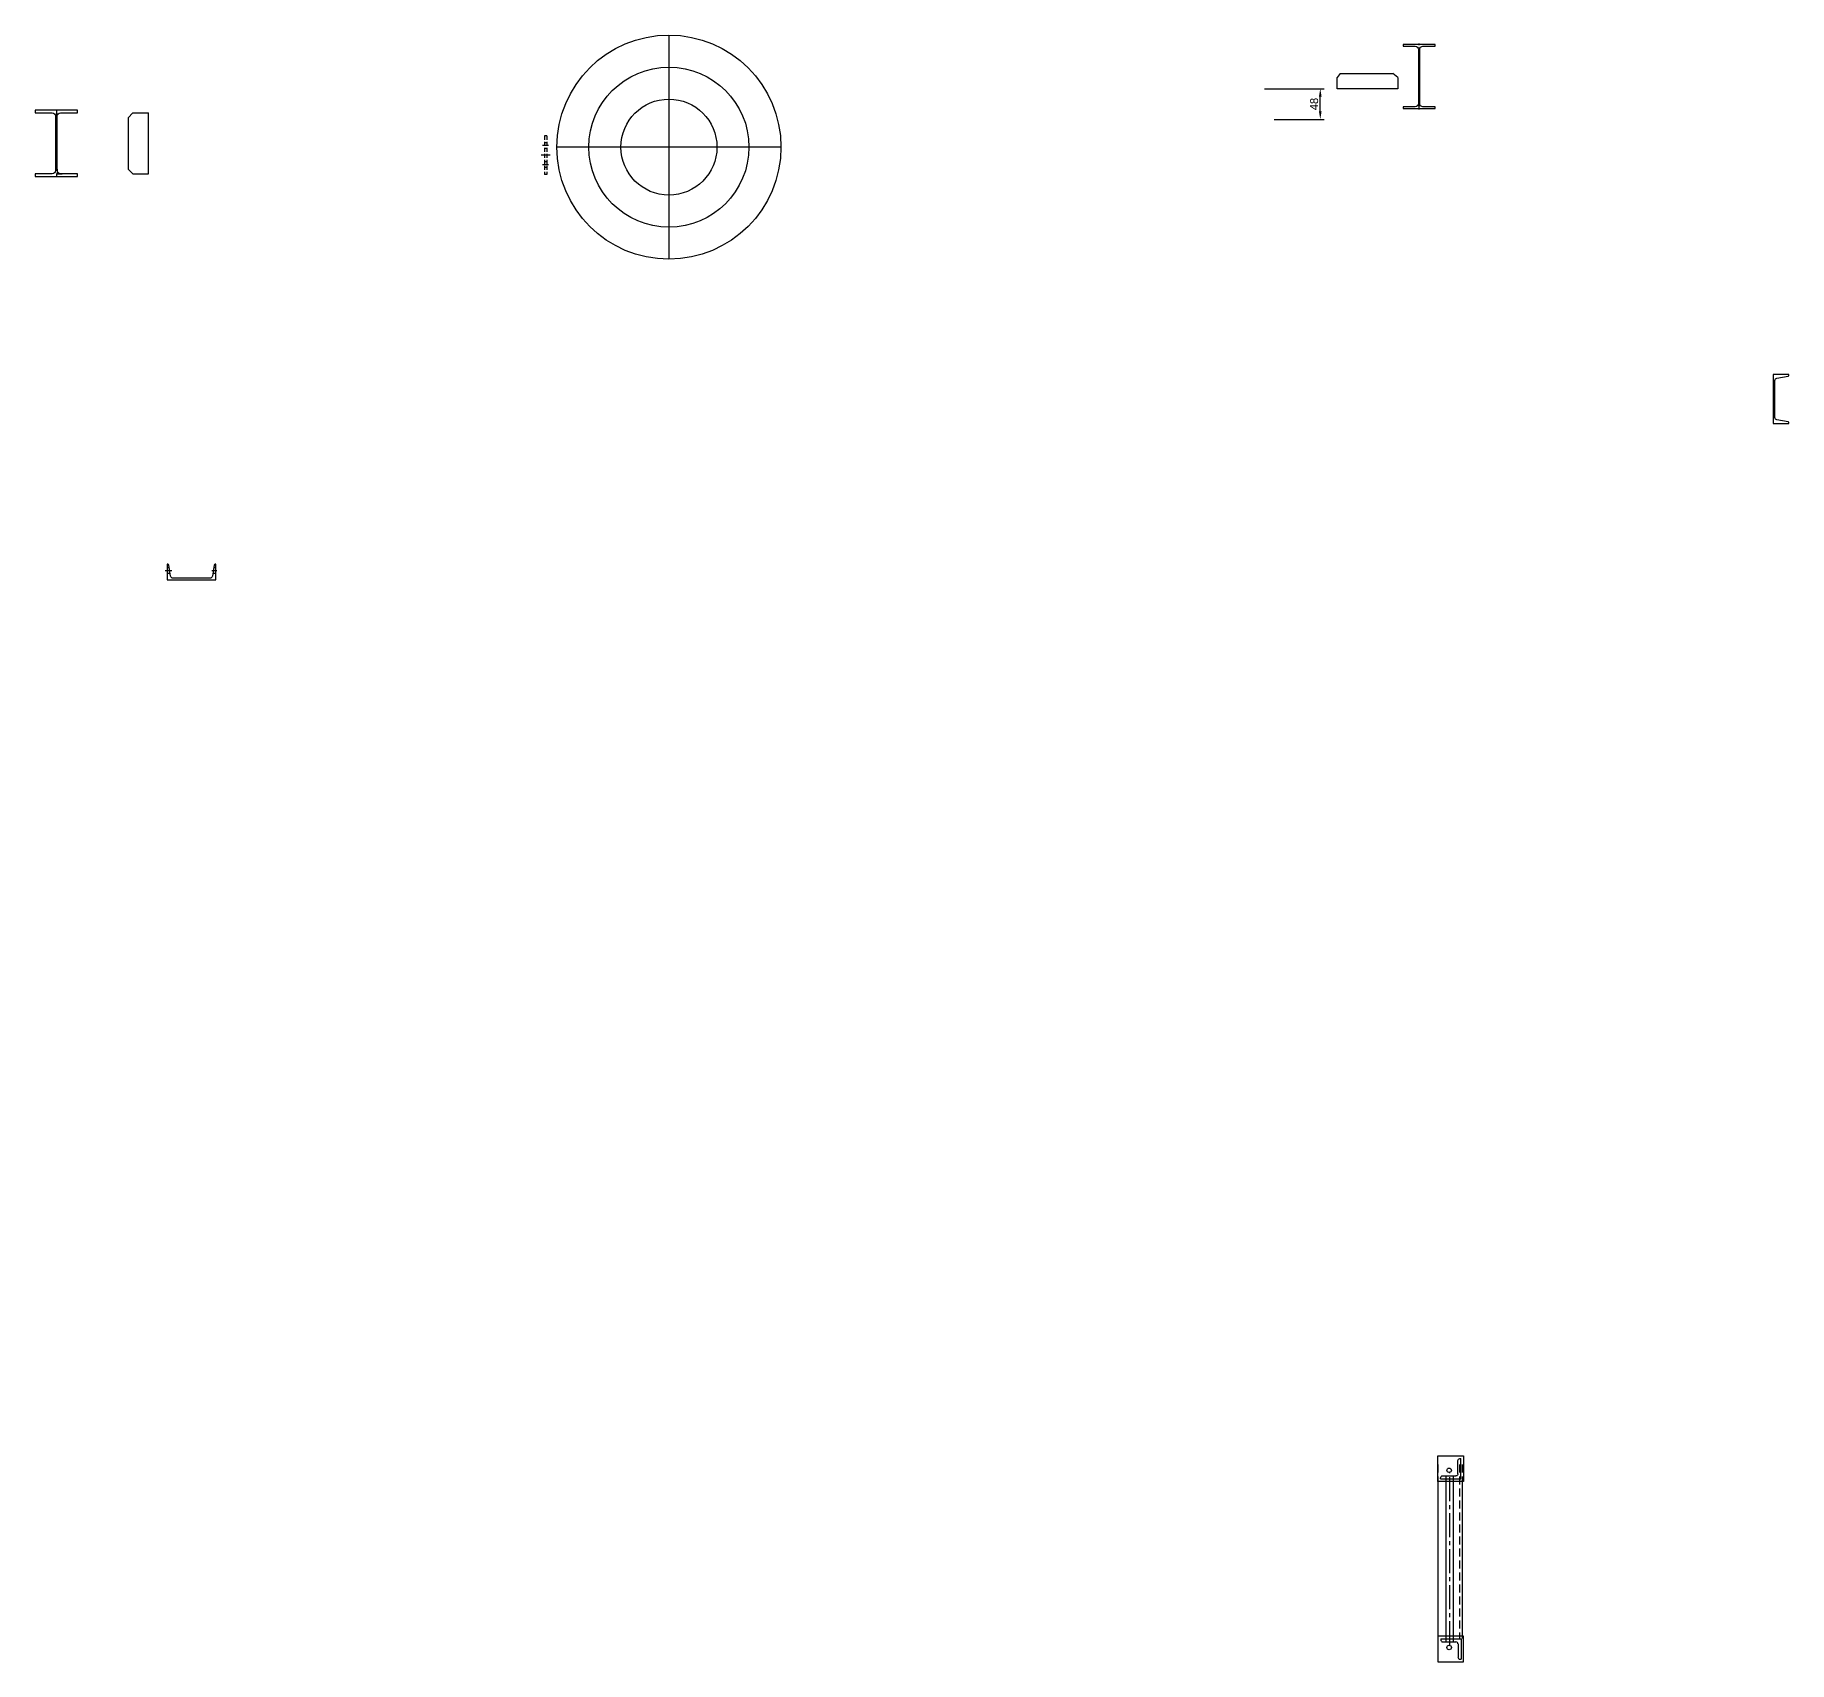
# Model space of a CAD drawing. Header units: millimetres. Extents: x -11137 to 17544, y -5373 to 15400.
# Drawn here: x 219 to 5699, y -5373 to -291 of the extents above; entities that cross this region are included whole.
import ezdxf

# ---------------------------------------------------------------- set-up
doc = ezdxf.new("R2010")
doc.units = ezdxf.units.MM
doc.header["$LTSCALE"] = 100
doc.header["$MEASUREMENT"] = 0
for name, pattern in [('CENTER2', [1.125, 0.75, -0.125, 0.125, -0.125]), ('DASHDOT', [1, 0.5, -0.25, 0, -0.25]), ('HIDDEN', [0.375, 0.25, -0.125])]:
    doc.linetypes.add(name, pattern=pattern)
for name, color, linetype in [('CONTORNO', 3, 'Continuous'), ('EM-PJ-CENTRO', 10, 'CENTER2'), ('EM-PJ-CONTORNO', 3, 'Continuous'), ('EM-PJ-COTA', 7, 'Continuous'), ('EM-PJ-TRACEJADA', 1, 'HIDDEN'), ('EPC01TP', 7, 'DASHDOT'), ('EPC03', 4, 'Continuous')]:
    doc.layers.add(name, color=color, linetype=linetype)
doc.styles.add('PADRAO ANGLO', font='arial.ttf')
doc.dimstyles.new('1-2 COTAS-ANGLO-PADRÃO', dxfattribs={"dimscale": 10, "dimtxt": 2.5, "dimasz": 2.5, "dimexe": 1.25, "dimexo": 0.625, "dimtad": 1, "dimdec": 0, "dimlfac": 0.5, "dimtxsty": 'PADRAO ANGLO', "dimcen": 2.5, "dimclrd": 256, "dimclre": 256, "dimclrt": 256, "dimadec": 0, "dimazin": 0, "dimtfac": 1, "dimtdec": 0, "dimtmove": 0, "dimatfit": 0, "dimfxl": 1, "dimarcsym": 0})

# ---------------------------------------------------------------- blocks, each defined once
blk = doc.blocks.new('A$Ca358a3e3')
at = {"layer": 'EM-PJ-COTA', "color": 4}
for p, q in [((0, 350), (0, -350)), ((350, 0), (-350, 0))]:
    blk.add_line(p, q, dxfattribs=at)
for radius in [350, 250, 150]:
    blk.add_circle((0, 0), radius, dxfattribs=at)
blk = doc.blocks.new('XCV')
at = {"layer": 'EM-PJ-CENTRO', "ltscale": 0.5}
for p, q in [((-16579, 11966.6), (-16607.5, 11966.6)), ((-16584, 11996.6), (-16602.5, 11996.6)), ((-16584, 11936.6), (-16602.5, 11936.6))]:
    blk.add_line(p, q, dxfattribs=at)
at = {"layer": 'EM-PJ-TRACEJADA', "ltscale": 0.5}
for p, q in [((-16589, 12026.6), (-16597, 12026.6)), ((-16597, 12026.6), (-16597, 11906.6)), ((-16589, 12005.6), (-16597, 12005.6)), ((-16589, 12026.6), (-16589, 11906.6)), ((-16589, 11987.6), (-16597, 11987.6)), ((-16589, 11945.6), (-16597, 11945.6)), ((-16589, 11927.6), (-16597, 11927.6)), ((-16589, 11906.6), (-16597, 11906.6))]:
    blk.add_line(p, q, dxfattribs=at)
blk = doc.blocks.new('A$C4de2501e')
for p, q in [((19.6, 143), (19.6, 152.4)), ((28.6, 138), (28.6, 158.6)), ((37.6, 146), (37.6, 152.4)), ((19.6, 0), (19.6, 9.4)), ((28.6, -3.3), (28.6, 13.1)), ((37.6, 0), (37.6, 6.4))]:
    blk.add_line(p, q)
blk.add_lwpolyline([(0, 152.4), (0, 0), (48.8, 0), (48.8, 2, 0.366651), (46.2, 5), (11.4, 10.8, -0.366651), (5.1, 18.3), (5.1, 134.1, -0.366651), (11.4, 141.6), (46.2, 147.4, 0.366651), (48.8, 150.4), (48.8, 152.4)], format="xyb", close=True)
blk = doc.blocks.new('A$C5f57d093')
at = {"layer": 'EM-PJ-CONTORNO'}
for p, q in [((-9.5, 15.9), (-9.5, 57.1)), ((-3.2, 63.5), (0, 63.5)), ((0, 0), (0, 63.5)), ((-63.5, 0), (-63.5, 3.2)), ((-63.5, 0), (0, 0)), ((-57.1, 9.5), (-15.9, 9.5))]:
    blk.add_line(p, q, dxfattribs=at)
at = {"layer": 'EM-PJ-CONTORNO', "extrusion": (0, 0, -1)}
for centre, start_param, end_param in [((-3.2, 57.1), 5.497787, 7.068583), ((-57.1, 3.2), 5.497787, 7.068583), ((-15.9, 15.9), 2.356194, 3.926991)]:
    blk.add_ellipse(centre, major_axis=(-4.49, 4.49), ratio=1, start_param=start_param, end_param=end_param, dxfattribs=at)
blk = doc.blocks.new('A$C0e09ffb4')
at = {"layer": 'EM-PJ-CENTRO'}
blk.add_line((62.1, -47, 838188.4), (601.1, -47, 838188.4), dxfattribs=at)
at = {"layer": 'EM-PJ-CONTORNO'}
for p, q in [((81.8, -35.5, 838188.4), (581.5, -35.5, 838188.4)), ((81.8, -58.5, 838188.4), (581.5, -58.5, 838188.4))]:
    blk.add_line(p, q, dxfattribs=at)
at = {"layer": 'EM-PJ-TRACEJADA'}
for p, q in [((72.2, -35.5, 838188.4), (81.8, -35.5, 838188.4)), ((581.5, -35.5, 838188.4), (591, -35.5, 838188.4)), ((72.2, -58.5, 838188.4), (81.8, -58.5, 838188.4)), ((581.5, -58.5, 838188.4), (591, -58.5, 838188.4))]:
    blk.add_line(p, q, dxfattribs=at)
at = {"layer": 'CONTORNO', "xscale": -0.999999999999998, "rotation": 90}
blk.add_blockref('A$C5f57d093', (81.8, -82, 838188.4), dxfattribs=at)
at = {"layer": 'CONTORNO', "rotation": 270}
blk.add_blockref('A$C5f57d093', (581.5, -81.8, 1676376.9), dxfattribs=at)
blk = doc.blocks.new('2345')
at = {"rotation": 90}
blk.add_blockref('A$C0e09ffb4', (-85.3, -339.1, -838188.4), dxfattribs=at)
blk = doc.blocks.new('A$C5b3d403b')
at = {"layer": 'EM-PJ-CONTORNO'}
for p, q in [((-72, -8), (-72, 72)), ((-72, 72), (8, 72)), ((8, 72), (8, -8)), ((8, -8), (-72, -8))]:
    blk.add_line(p, q, dxfattribs=at)
blk = doc.blocks.new('A$C2d8923df')
at = {"layer": 'CONTORNO'}
for centre in [(244.6, -62.1), (244.6, -615.9)]:
    blk.add_circle(centre, 7, dxfattribs=at)
at = {"layer": 'EM-PJ-CONTORNO'}
blk.add_blockref('A$C5b3d403b', (281.6, -89.1), dxfattribs=at)
at = {"layer": 'EM-PJ-CONTORNO', "xscale": -1, "rotation": 180}
blk.add_blockref('A$C5b3d403b', (281.6, -588.9), dxfattribs=at)
at = {"layer": 'EM-PJ-COTA'}
blk.add_blockref('2345', (285.2, -331.5), dxfattribs=at)
blk = doc.blocks.new('A$C73a3abda')
at = {"layer": 'EM-PJ-CONTORNO'}
for p, q in [((-35.65, 523.7), (-35.65, 28.57)), ((40.55, 523.7), (40.55, 28.57))]:
    blk.add_line(p, q, dxfattribs=at)
at = {"layer": 'EM-PJ-TRACEJADA'}
for p, q in [((-35.65, 571.6), (-35.65, 523.7)), ((32.61, 571.6), (32.61, 28.57)), ((40.55, 571.6), (40.55, 523.7))]:
    blk.add_line(p, q, dxfattribs=at)
blk = doc.blocks.new('A$C0f3db411')
at = {"layer": 'EPC01TP'}
blk.add_line((50, 202.7), (50, -2.6), dxfattribs=at)
at = {"layer": 'EPC03'}
blk.add_lwpolyline([(0, 200), (0, 194.8), (38.1, 194.8, -0.414214), (47.9, 185), (47.9, 15, -0.414214), (38.1, 5.2), (0, 5.2), (0, 0), (100, 0), (100, 5.2), (62, 5.2, -0.414214), (52.2, 15), (52.2, 185, -0.414214), (62, 194.8), (100, 194.8), (100, 200)], format="xyb", close=True, dxfattribs=at)
blk = doc.blocks.new('*D316')
at = {"layer": 'Defpoints', "color": 0, "transparency": 16777216}
for p in [(4054.5, -458.5), (4234.5, -458.5), (4084.5, -554.2)]:
    blk.add_point(p, dxfattribs=at)
at = {"layer": 'EM-PJ-COTA', "lineweight": -2, "transparency": 16777216}
for p, q in [((4060.7, -458.5), (4247, -458.5)), ((4234.5, -529.2), (4234.5, -483.5)), ((4090.7, -554.2), (4247, -554.2))]:
    blk.add_line(p, q, dxfattribs=at)
at = {"layer": 'EM-PJ-COTA', "transparency": 16777216}
for points in [[(4230.3, -483.5), (4238.6, -483.5), (4234.5, -458.5)], [(4230.3, -529.2), (4238.6, -529.2), (4234.5, -554.2)]]:
    blk.add_solid(points, dxfattribs=at)
at = {"layer": 'EM-PJ-COTA', "transparency": 16777216, "insert": (4215.4, -506.4), "char_height": 25, "attachment_point": 5, "rotation": 90, "style": 'PADRAO ANGLO'}
blk.add_mtext('48', dxfattribs=at)

msp = doc.modelspace()

# ---------------------------------------------------------------- linework, layer by layer
msp.add_lwpolyline([(5649.842, -1351.561), (5649.842, -1503.961), (5698.612, -1503.961), (5698.612, -1501.97, 0.36665076), (5696.063, -1498.962), (5661.29, -1493.169, -0.36665076), (5654.922, -1485.652), (5654.922, -1369.87, -0.36665076), (5661.29, -1362.353), (5696.063, -1356.561, 0.36665076), (5698.612, -1353.552), (5698.612, -1351.561)], format="xyb", close=True)
at = {"layer": 'EM-PJ-CONTORNO'}
for p, q in [((4296.783, -411.035), (4286.983, -423.885)), ((4286.983, -458.885), (4286.983, -423.885)), ((4296.783, -411.035), (4461.583, -411.035)), ((4476.583, -423.885), (4461.583, -411.035)), ((4476.583, -423.885), (4476.583, -458.885)), ((4476.583, -458.885), (4286.983, -458.885)), ((524.897, -534.245), (509.897, -549.245)), ((524.897, -534.245), (573.497, -534.245)), ((573.497, -724.445), (573.497, -534.245)), ((509.897, -549.245), (509.897, -709.445)), ((524.897, -724.445), (509.897, -709.445)), ((524.897, -724.445), (573.497, -724.445))]:
    msp.add_line(p, q, dxfattribs=at)
at = {"layer": 'EM-PJ-COTA'}
for p, q in [((288.691, -709.445), (288.691, -724.445)), ((288.691, -724.445), (303.691, -724.445))]:
    msp.add_line(p, q, dxfattribs=at)
at = {"layer": 'EPC01TP'}
msp.add_line((285.791, -523.463), (285.791, -734.818), dxfattribs=at)
at = {"layer": 'EPC03'}
msp.add_lwpolyline([(219.291, -525.845), (219.291, -534.245), (272.791, -534.245, -0.41421356), (282.891, -544.345), (282.891, -714.345, -0.41421356), (272.791, -724.445), (219.291, -724.445), (219.291, -732.845), (352.291, -732.845), (352.291, -724.445), (298.791, -724.445, -0.41421356), (288.691, -714.345), (288.691, -544.345, -0.41421356), (298.791, -534.245), (352.291, -534.245), (352.291, -525.845)], format="xyb", close=True, dxfattribs=at)

# ---------------------------------------------------------------- block references
at = {"layer": 'EM-PJ-CONTORNO'}
for name, p in [('XCV', (18407.48, -12632.578)), ('A$C73a3abda', (4636.995, -5328.18)), ('A$C2d8923df', (4392.395, -4712.305))]:
    msp.add_blockref(name, p, dxfattribs=at)
at = {"layer": 'EM-PJ-COTA'}
msp.add_blockref('A$Ca358a3e3', (2199.496, -640.863), dxfattribs=at)
for name, p, rotation in [('A$C0f3db411', (4593.126, -320.281), 180), ('A$C4de2501e', (784.255, -1992.664), 90)]:
    msp.add_blockref(name, p, dxfattribs=dict(at, rotation=rotation))

# ---------------------------------------------------------------- dimensions: what is measured, and where the dimension line sits
dim = msp.add_linear_dim(base=(4234.456, -458.52), p1=(4084.456, -554.22), p2=(4054.456, -458.52), angle=90, dimstyle='1-2 COTAS-ANGLO-PADRÃO', dxfattribs=at)
dim.commit()
dim.dimension.update_dxf_attribs({"geometry": '*D316', "text_midpoint": (4215.441, -506.37)})

doc.saveas('drawing.dxf')
